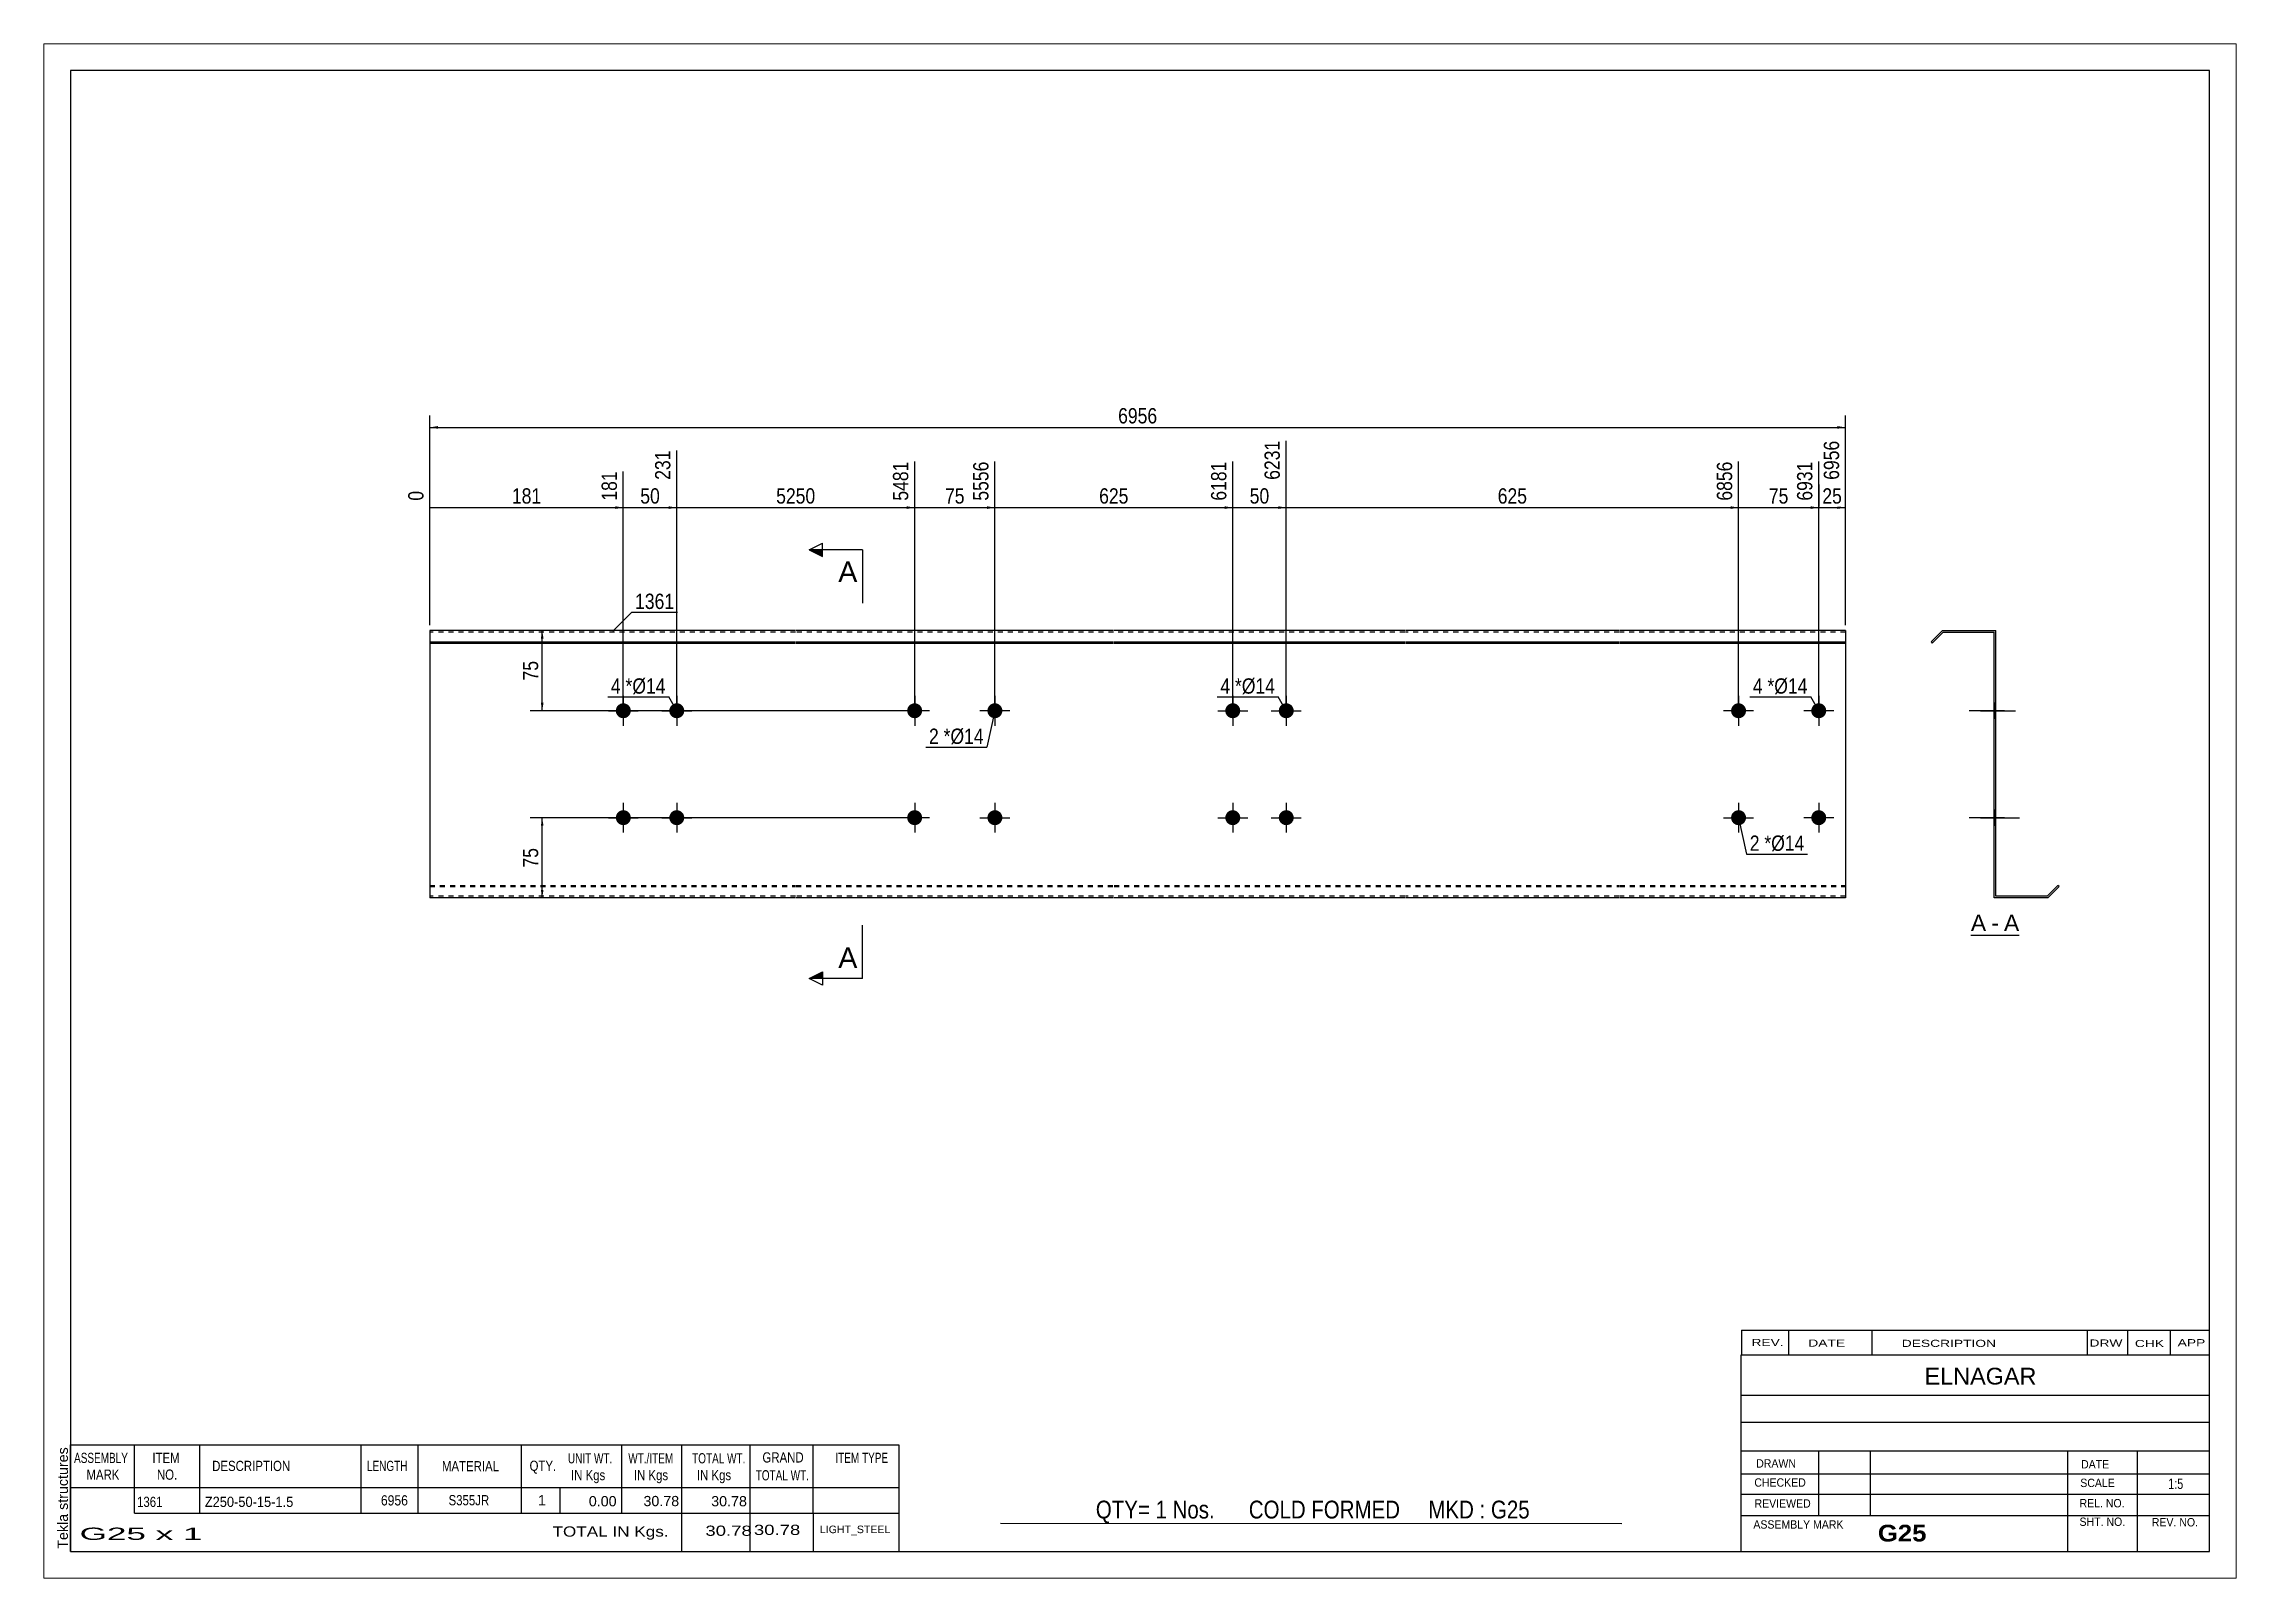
# Paper-space layout 'Layout1' of a CAD drawing. Header units: millimetres. Extents: x 0 to 410, y 0 to 287.
# The model-space entities are those that its viewports show. They can reach past a viewport. Long polylines and large blocks are cut down to what shows.
import ezdxf

# ---------------------------------------------------------------- set-up
doc = ezdxf.new("R2010")
doc.units = ezdxf.units.MM
doc.linetypes.add('DXK_LINE_DOT1', pattern=[1.8814, 0.9407, -0.9407])
doc.layers.add('Viewport layer', color=7, linetype='Continuous', plot=False)
doc.styles.add('Arial', font='ARIAL.TTF', dxfattribs={"height": 0.2})
doc.styles.add('Arial Bold', font='ARIALBD.TTF', dxfattribs={"height": 0.2})
doc.styles.add('Arial Narrow', font='ARIALN.TTF', dxfattribs={"height": 0.2})

# ---------------------------------------------------------------- blocks, each defined once
blk = doc.blocks.new('Unknown-629090390-1621')
at = {"color": 5, "linetype": 'Continuous'}
for p, q in [((332.8, 129.75), (-67.2, 129.75)), ((-67.2, 129.75), (-67.2, -147.25)), ((332.8, -147.25), (332.8, 129.75)), ((-67.2, -147.25), (332.8, -147.25))]:
    blk.add_line(p, q, dxfattribs=at)
at = {"color": 174, "linetype": 'Continuous', "style": 'Arial'}
blk.add_text('Tekla structures', height=1.9102, rotation=90, dxfattribs=at).set_placement((-67.7, -146.75))
blk = doc.blocks.new('Unknown-629090390-12 - 1231')
at = {"color": 7, "linetype": 'Continuous'}
blk.add_line((288.19, -31.95), (297.22, -31.95), dxfattribs=at)
at = {"color": 0, "linetype": 'Continuous'}
blk.add_wipeout([(291.04, -31.2), (291.04, -28), (288.19, -28), (288.19, -31.2)], dxfattribs=at)
blk.add_wipeout([(293.42, -31.2), (293.42, -28), (292, -28), (292, -31.2)], dxfattribs=at)
at = {"color": 96, "linetype": 'Continuous', "style": 'Arial'}
blk.add_text('A', height=3.06, dxfattribs=at).set_placement((288.19, -31.2))
at = {"color": 0, "linetype": 'Continuous'}
blk.add_wipeout([(297.22, -31.2), (297.22, -28), (294.38, -28), (294.38, -31.2)], dxfattribs=at)
at = {"color": 96, "linetype": 'Continuous', "style": 'Arial'}
for s, p in [('A', (294.38, -31.2)), ('-', (292, -31.2))]:
    blk.add_text(s, height=3.06, dxfattribs=at).set_placement(p)
blk = doc.blocks.new('Bolt-629090390-1223 - 1203')
at = {"linetype": 'Continuous'}
blk.add_hatch(color=3, dxfattribs=at).paths.add_polyline_path([(107.06, -10, -1), (104.26, -10, -1)])
at = {"color": 3, "linetype": 'Continuous'}
for p, q in [((105.66, -7.2), (105.66, -12.8)), ((102.86, -10), (108.46, -10))]:
    blk.add_line(p, q, dxfattribs=at)
blk = doc.blocks.new('Part-629090390-1218 - 1203')
at = {"color": 2, "linetype": 'Continuous'}
for p, q in [((0, 25), (0, -25)), ((68.37, 25), (0, 25)), ((127.86, 25), (68.47, 25)), ((182.34, 25), (127.96, 25)), ((222.44, 25), (182.44, 25)), ((264.74, 25), (222.54, 25)), ((264.74, 25), (264.74, -25)), ((0, 22.88), (68.37, 22.88)), ((0, 22.67), (68.37, 22.67)), ((68.47, 22.88), (127.86, 22.88)), ((68.47, 22.67), (127.86, 22.67)), ((127.96, 22.88), (182.34, 22.88)), ((127.96, 22.67), (182.34, 22.67)), ((182.44, 22.88), (222.44, 22.88)), ((182.44, 22.67), (222.44, 22.67)), ((222.54, 22.88), (264.74, 22.88)), ((222.54, 22.67), (264.74, 22.67)), ((68.37, -25), (0, -25)), ((127.86, -25), (68.47, -25)), ((182.34, -25), (127.96, -25)), ((222.44, -25), (182.44, -25)), ((264.74, -25), (222.54, -25))]:
    blk.add_line(p, q, dxfattribs=at)
at = {"color": 7, "linetype": 'DXK_LINE_DOT1'}
for p, q in [((68.37, 24.7), (0, 24.7)), ((127.86, 24.7), (68.47, 24.7)), ((182.34, 24.7), (127.96, 24.7)), ((222.44, 24.7), (182.44, 24.7)), ((264.74, 24.7), (222.54, 24.7)), ((0, -22.67), (68.37, -22.67)), ((0, -22.88), (68.37, -22.88)), ((68.47, -22.67), (127.86, -22.67)), ((68.47, -22.88), (127.86, -22.88)), ((127.96, -22.67), (182.34, -22.67)), ((127.96, -22.88), (182.34, -22.88)), ((182.44, -22.67), (222.44, -22.67)), ((182.44, -22.88), (222.44, -22.88)), ((222.54, -22.67), (264.74, -22.67)), ((222.54, -22.88), (264.74, -22.88)), ((68.37, -24.7), (0, -24.7)), ((127.86, -24.7), (68.47, -24.7)), ((182.34, -24.7), (127.96, -24.7)), ((222.44, -24.7), (182.44, -24.7)), ((264.74, -24.7), (222.54, -24.7))]:
    blk.add_line(p, q, dxfattribs=at)
blk = doc.blocks.new('Bolt-629090390-1219 - 1203')
at = {"linetype": 'Continuous'}
for points in [[(37.57, 10, -1), (34.77, 10, -1)], [(47.57, 10, -1), (44.77, 10, -1)], [(37.57, -10, -1), (34.77, -10, -1)], [(47.57, -10, -1), (44.77, -10, -1)]]:
    blk.add_hatch(color=3, dxfattribs=at).paths.add_polyline_path(points)
at = {"color": 3, "linetype": 'Continuous'}
for p, q in [((36.17, 12.8), (36.17, 7.2)), ((46.17, 12.8), (46.17, 7.2)), ((33.37, 10), (38.97, 10)), ((43.37, 10), (48.97, 10)), ((36.17, -7.2), (36.17, -12.8)), ((46.17, -7.2), (46.17, -12.8)), ((33.37, -10), (38.97, -10)), ((43.37, -10), (48.97, -10))]:
    blk.add_line(p, q, dxfattribs=at)
blk = doc.blocks.new('Bolt-629090390-1220 - 1203')
at = {"linetype": 'Continuous'}
for points in [[(151.55, 10, -1), (148.75, 10, -1)], [(161.55, 10, -1), (158.75, 10, -1)], [(151.55, -10, -1), (148.75, -10, -1)], [(161.55, -10, -1), (158.75, -10, -1)]]:
    blk.add_hatch(color=3, dxfattribs=at).paths.add_polyline_path(points)
at = {"color": 3, "linetype": 'Continuous'}
for p, q in [((150.15, 12.8), (150.15, 7.2)), ((160.15, 12.8), (160.15, 7.2)), ((147.35, 10), (152.95, 10)), ((157.35, 10), (162.95, 10)), ((150.15, -7.2), (150.15, -12.8)), ((160.15, -7.2), (160.15, -12.8)), ((147.35, -10), (152.95, -10)), ((157.35, -10), (162.95, -10))]:
    blk.add_line(p, q, dxfattribs=at)
blk = doc.blocks.new('Bolt-629090390-1221 - 1203')
at = {"linetype": 'Continuous'}
blk.add_hatch(color=3, dxfattribs=at).paths.add_polyline_path([(246.14, 10, -1), (243.34, 10, -1)])
at = {"color": 3, "linetype": 'Continuous'}
for p, q in [((244.74, 12.8), (244.74, 7.2)), ((247.54, 10), (241.94, 10))]:
    blk.add_line(p, q, dxfattribs=at)
blk = doc.blocks.new('Bolt-629090390-1222 - 1203')
at = {"linetype": 'Continuous'}
blk.add_hatch(color=3, dxfattribs=at).paths.add_polyline_path([(246.14, -10, -1), (243.34, -10, -1)])
at = {"color": 3, "linetype": 'Continuous'}
for p, q in [((244.74, -7.2), (244.74, -12.8)), ((241.94, -10), (247.54, -10))]:
    blk.add_line(p, q, dxfattribs=at)
blk = doc.blocks.new('Bolt-629090390-1224 - 1203')
at = {"linetype": 'Continuous'}
for points in [[(92.06, -10, -1), (89.26, -10, -1)], [(261.14, -10, -1), (258.34, -10, -1)]]:
    blk.add_hatch(color=3, dxfattribs=at).paths.add_polyline_path(points)
at = {"color": 3, "linetype": 'Continuous'}
for p, q in [((90.66, -7.2), (90.66, -12.8)), ((259.74, -7.2), (259.74, -12.8)), ((93.46, -10), (87.86, -10)), ((262.54, -10), (256.94, -10))]:
    blk.add_line(p, q, dxfattribs=at)
blk = doc.blocks.new('Bolt-629090390-1225 - 1203')
at = {"linetype": 'Continuous'}
for points in [[(92.06, 10, -1), (89.26, 10, -1)], [(261.14, 10, -1), (258.34, 10, -1)]]:
    blk.add_hatch(color=3, dxfattribs=at).paths.add_polyline_path(points)
at = {"color": 3, "linetype": 'Continuous'}
for p, q in [((90.66, 12.8), (90.66, 7.2)), ((259.74, 12.8), (259.74, 7.2)), ((93.46, 10), (87.86, 10)), ((262.54, 10), (256.94, 10))]:
    blk.add_line(p, q, dxfattribs=at)
blk = doc.blocks.new('Bolt-629090390-1226 - 1203')
at = {"linetype": 'Continuous'}
blk.add_hatch(color=3, dxfattribs=at).paths.add_polyline_path([(107.06, 10, -1), (104.26, 10, -1)])
at = {"color": 3, "linetype": 'Continuous'}
for p, q in [((105.66, 12.8), (105.66, 7.2)), ((108.46, 10), (102.86, 10))]:
    blk.add_line(p, q, dxfattribs=at)
blk = doc.blocks.new('Part-629090390-1233 - 1231')
at = {"color": 2, "linetype": 'Continuous'}
for p, q in [((282.86, 25), (280.74, 22.88)), ((280.95, 22.67), (282.98, 24.7)), ((282.86, 25), (292.86, 25)), ((282.98, 24.7), (292.56, 24.7)), ((292.56, -25), (292.56, 24.7)), ((292.86, -24.7), (292.86, 25)), ((280.74, 22.88), (280.95, 22.67)), ((302.43, -24.7), (304.47, -22.67)), ((302.56, -25), (304.68, -22.88)), ((304.68, -22.88), (304.47, -22.67)), ((302.56, -25), (292.56, -25)), ((302.43, -24.7), (292.86, -24.7))]:
    blk.add_line(p, q, dxfattribs=at)
blk = doc.blocks.new('Bolt-629090390-1234 - 1231')
at = {"linetype": 'Continuous'}
for points in [[(292.86, 8.6), (292.86, 11.4), (292.56, 11.4), (292.56, 8.6)], [(292.86, 8.6), (292.86, 11.4), (292.56, 11.4), (292.56, 8.6)], [(292.86, -11.4), (292.86, -8.6), (292.56, -8.6), (292.56, -11.4)], [(292.86, -11.4), (292.86, -8.6), (292.56, -8.6), (292.56, -11.4)]]:
    blk.add_hatch(color=3, dxfattribs=at).paths.add_polyline_path(points)
at = {"color": 3, "linetype": 'Continuous'}
for p, q in [((289.96, 10), (296.56, 10)), ((289.96, 10), (296.56, 10)), ((292.56, 11.4), (292.86, 11.4)), ((292.56, 11.4), (292.86, 11.4)), ((292.56, 8.6), (292.86, 8.6)), ((292.56, 8.6), (292.86, 8.6)), ((289.96, -10), (296.56, -10)), ((289.96, -10), (296.56, -10)), ((292.56, -8.6), (292.86, -8.6)), ((292.56, -8.6), (292.86, -8.6)), ((292.56, -11.4), (292.86, -11.4)), ((292.56, -11.4), (292.86, -11.4))]:
    blk.add_line(p, q, dxfattribs=at)
blk = doc.blocks.new('Bolt-629090390-1235 - 1231')
at = {"linetype": 'Continuous'}
for points in [[(292.86, 8.6), (292.86, 11.4), (292.56, 11.4), (292.56, 8.6)], [(292.86, 8.6), (292.86, 11.4), (292.56, 11.4), (292.56, 8.6)], [(292.86, -11.4), (292.86, -8.6), (292.56, -8.6), (292.56, -11.4)], [(292.86, -11.4), (292.86, -8.6), (292.56, -8.6), (292.56, -11.4)]]:
    blk.add_hatch(color=3, dxfattribs=at).paths.add_polyline_path(points)
at = {"color": 3, "linetype": 'Continuous'}
for p, q in [((289.96, 10), (296.56, 10)), ((289.96, 10), (296.56, 10)), ((292.56, 11.4), (292.86, 11.4)), ((292.56, 11.4), (292.86, 11.4)), ((292.56, 8.6), (292.86, 8.6)), ((292.56, 8.6), (292.86, 8.6)), ((289.96, -10), (296.56, -10)), ((289.96, -10), (296.56, -10)), ((292.56, -8.6), (292.86, -8.6)), ((292.56, -8.6), (292.86, -8.6)), ((292.56, -11.4), (292.86, -11.4)), ((292.56, -11.4), (292.86, -11.4))]:
    blk.add_line(p, q, dxfattribs=at)
blk = doc.blocks.new('Bolt-629090390-1236 - 1231')
at = {"linetype": 'Continuous'}
blk.add_hatch(color=3, dxfattribs=at).paths.add_polyline_path([(292.86, 8.6), (292.86, 11.4), (292.56, 11.4), (292.56, 8.6)])
at = {"color": 3, "linetype": 'Continuous'}
for p, q in [((294.46, 10), (287.86, 10)), ((292.86, 11.4), (292.56, 11.4)), ((292.86, 8.6), (292.56, 8.6))]:
    blk.add_line(p, q, dxfattribs=at)
blk = doc.blocks.new('Bolt-629090390-1237 - 1231')
at = {"linetype": 'Continuous'}
blk.add_hatch(color=3, dxfattribs=at).paths.add_polyline_path([(292.86, -11.4), (292.86, -8.6), (292.56, -8.6), (292.56, -11.4)])
at = {"color": 3, "linetype": 'Continuous'}
for p, q in [((290.66, -10), (297.26, -10)), ((292.56, -8.6), (292.86, -8.6)), ((292.56, -11.4), (292.86, -11.4))]:
    blk.add_line(p, q, dxfattribs=at)
blk = doc.blocks.new('Bolt-629090390-1238 - 1231')
at = {"linetype": 'Continuous'}
blk.add_hatch(color=3, dxfattribs=at).paths.add_polyline_path([(292.86, -11.4), (292.86, -8.6), (292.56, -8.6), (292.56, -11.4)])
at = {"color": 3, "linetype": 'Continuous'}
for p, q in [((290.66, -10), (297.26, -10)), ((292.56, -8.6), (292.86, -8.6)), ((292.56, -11.4), (292.86, -11.4))]:
    blk.add_line(p, q, dxfattribs=at)
blk = doc.blocks.new('Bolt-629090390-1239 - 1231')
at = {"linetype": 'Continuous'}
blk.add_hatch(color=3, dxfattribs=at).paths.add_polyline_path([(292.86, -11.4), (292.86, -8.6), (292.56, -8.6), (292.56, -11.4)])
blk.add_hatch(color=3, dxfattribs=at).paths.add_polyline_path([(292.86, -11.4), (292.86, -8.6), (292.56, -8.6), (292.56, -11.4)])
at = {"color": 3, "linetype": 'Continuous'}
for p, q in [((294.46, -10), (287.86, -10)), ((294.46, -10), (287.86, -10)), ((292.86, -8.6), (292.56, -8.6)), ((292.86, -8.6), (292.56, -8.6)), ((292.86, -11.4), (292.56, -11.4)), ((292.86, -11.4), (292.56, -11.4))]:
    blk.add_line(p, q, dxfattribs=at)
blk = doc.blocks.new('Bolt-629090390-1240 - 1231')
at = {"linetype": 'Continuous'}
blk.add_hatch(color=3, dxfattribs=at).paths.add_polyline_path([(292.86, 8.6), (292.86, 11.4), (292.56, 11.4), (292.56, 8.6)])
blk.add_hatch(color=3, dxfattribs=at).paths.add_polyline_path([(292.86, 8.6), (292.86, 11.4), (292.56, 11.4), (292.56, 8.6)])
at = {"color": 3, "linetype": 'Continuous'}
for p, q in [((294.46, 10), (287.86, 10)), ((294.46, 10), (287.86, 10)), ((292.86, 11.4), (292.56, 11.4)), ((292.86, 11.4), (292.56, 11.4)), ((292.86, 8.6), (292.56, 8.6)), ((292.86, 8.6), (292.56, 8.6))]:
    blk.add_line(p, q, dxfattribs=at)
blk = doc.blocks.new('Bolt-629090390-1241 - 1231')
at = {"linetype": 'Continuous'}
blk.add_hatch(color=3, dxfattribs=at).paths.add_polyline_path([(292.86, 8.6), (292.86, 11.4), (292.56, 11.4), (292.56, 8.6)])
at = {"color": 3, "linetype": 'Continuous'}
for p, q in [((294.46, 10), (287.86, 10)), ((292.86, 11.4), (292.56, 11.4)), ((292.86, 8.6), (292.56, 8.6))]:
    blk.add_line(p, q, dxfattribs=at)
blk = doc.blocks.new('StraightDimension-629090390-1256 - 1203')
at = {"linetype": 'Continuous'}
blk.add_hatch(color=7, dxfattribs=at).paths.add_polyline_path([(104.16, 48.25), (105.66, 48), (104.16, 47.75)])
at = {"color": 7, "linetype": 'Continuous'}
for p, q in [((90.66, 11), (90.66, 56.61)), ((105.66, 11), (105.66, 56.61)), ((90.66, 48), (105.66, 48))]:
    blk.add_line(p, q, dxfattribs=at)
at = {"color": 0}
blk.add_wipeout([(100.59, 48.15), (100.59, 52.35), (95.73, 52.35), (95.73, 48.15)], dxfattribs=at)
at = {"color": 0, "linetype": 'Continuous'}
blk.add_wipeout([(105.06, 57.21), (100.86, 57.21), (100.86, 48.7), (105.06, 48.7)], dxfattribs=at)
at = {"color": 3, "linetype": 'Continuous', "style": 'Arial Narrow'}
blk.add_text('5556', height=2.863, rotation=90.0002, dxfattribs=at).set_placement((104.46, 49.3))
at = {"color": 3, "style": 'Arial Narrow'}
blk.add_text('75', height=2.863, dxfattribs=at).set_placement((96.33, 48.75))
blk = doc.blocks.new('StraightDimension-629090390-1251 - 1203')
at = {"linetype": 'Continuous'}
blk.add_hatch(color=7, dxfattribs=at).paths.add_polyline_path([(263.24, 48.25), (264.74, 48), (263.24, 47.75)])
at = {"color": 7, "linetype": 'Continuous'}
for p, q in [((264.74, 26), (264.74, 60.51)), ((259.74, 11), (259.74, 56.61)), ((259.74, 48), (264.74, 48))]:
    blk.add_line(p, q, dxfattribs=at)
at = {"color": 0}
blk.add_wipeout([(264.67, 48.15), (264.67, 52.35), (259.81, 52.35), (259.81, 48.15)], dxfattribs=at)
at = {"color": 0, "linetype": 'Continuous'}
blk.add_wipeout([(264.14, 61.11), (259.94, 61.11), (259.94, 52.6), (264.14, 52.6)], dxfattribs=at)
at = {"color": 3, "linetype": 'Continuous', "style": 'Arial Narrow'}
blk.add_text('6956', height=2.863, rotation=90.0002, dxfattribs=at).set_placement((263.54, 53.2))
at = {"color": 3, "style": 'Arial Narrow'}
blk.add_text('25', height=2.863, dxfattribs=at).set_placement((260.41, 48.75))
blk = doc.blocks.new('StraightDimension-629090390-1252 - 1203')
at = {"linetype": 'Continuous'}
blk.add_hatch(color=7, dxfattribs=at).paths.add_polyline_path([(258.24, 48.25), (259.74, 48), (258.24, 47.75)])
at = {"color": 7, "linetype": 'Continuous'}
for p, q in [((244.74, 11), (244.74, 56.61)), ((259.74, 11), (259.74, 56.61)), ((244.74, 48), (259.74, 48))]:
    blk.add_line(p, q, dxfattribs=at)
at = {"color": 0}
blk.add_wipeout([(254.67, 48.15), (254.67, 52.35), (249.81, 52.35), (249.81, 48.15)], dxfattribs=at)
at = {"color": 0, "linetype": 'Continuous'}
blk.add_wipeout([(259.14, 57.21), (254.94, 57.21), (254.94, 48.7), (259.14, 48.7)], dxfattribs=at)
at = {"color": 3, "linetype": 'Continuous', "style": 'Arial Narrow'}
blk.add_text('6931', height=2.863, rotation=90.0002, dxfattribs=at).set_placement((258.54, 49.3))
at = {"color": 3, "style": 'Arial Narrow'}
blk.add_text('75', height=2.863, dxfattribs=at).set_placement((250.41, 48.75))
blk = doc.blocks.new('StraightDimension-629090390-1253 - 1203')
at = {"linetype": 'Continuous'}
blk.add_hatch(color=7, dxfattribs=at).paths.add_polyline_path([(243.24, 48.25), (244.74, 48), (243.24, 47.75)])
at = {"color": 7, "linetype": 'Continuous'}
for p, q in [((160.15, 11), (160.15, 60.51)), ((244.74, 11), (244.74, 56.61)), ((160.15, 48), (244.74, 48))]:
    blk.add_line(p, q, dxfattribs=at)
at = {"color": 0, "linetype": 'Continuous'}
blk.add_wipeout([(244.14, 57.21), (239.94, 57.21), (239.94, 48.7), (244.14, 48.7)], dxfattribs=at)
at = {"color": 0}
blk.add_wipeout([(205.79, 48.15), (205.79, 52.35), (199.1, 52.35), (199.1, 48.15)], dxfattribs=at)
at = {"color": 3, "linetype": 'Continuous', "style": 'Arial Narrow'}
blk.add_text('6856', height=2.863, rotation=90.0002, dxfattribs=at).set_placement((243.54, 49.3))
at = {"color": 3, "style": 'Arial Narrow'}
blk.add_text('625', height=2.863, dxfattribs=at).set_placement((199.7, 48.75))
blk = doc.blocks.new('StraightDimension-629090390-1254 - 1203')
at = {"linetype": 'Continuous'}
blk.add_hatch(color=7, dxfattribs=at).paths.add_polyline_path([(158.65, 48.25), (160.15, 48), (158.65, 47.75)])
at = {"color": 7, "linetype": 'Continuous'}
for p, q in [((160.15, 11), (160.15, 60.51)), ((150.15, 11), (150.15, 56.61)), ((150.15, 48), (160.15, 48))]:
    blk.add_line(p, q, dxfattribs=at)
at = {"color": 0}
blk.add_wipeout([(157.58, 48.15), (157.58, 52.35), (152.72, 52.35), (152.72, 48.15)], dxfattribs=at)
at = {"color": 0, "linetype": 'Continuous'}
blk.add_wipeout([(159.55, 61.11), (155.35, 61.11), (155.35, 52.6), (159.55, 52.6)], dxfattribs=at)
at = {"color": 3, "linetype": 'Continuous', "style": 'Arial Narrow'}
blk.add_text('6231', height=2.863, rotation=90.0002, dxfattribs=at).set_placement((158.95, 53.2))
at = {"color": 3, "style": 'Arial Narrow'}
blk.add_text('50', height=2.863, dxfattribs=at).set_placement((153.32, 48.75))
blk = doc.blocks.new('StraightDimension-629090390-1255 - 1203')
at = {"linetype": 'Continuous'}
blk.add_hatch(color=7, dxfattribs=at).paths.add_polyline_path([(148.65, 48.25), (150.15, 48), (148.65, 47.75)])
at = {"color": 7, "linetype": 'Continuous'}
for p, q in [((105.66, 11), (105.66, 56.61)), ((150.15, 11), (150.15, 56.61)), ((105.66, 48), (150.15, 48))]:
    blk.add_line(p, q, dxfattribs=at)
at = {"color": 0, "linetype": 'Continuous'}
blk.add_wipeout([(149.55, 57.21), (145.35, 57.21), (145.35, 48.7), (149.55, 48.7)], dxfattribs=at)
at = {"color": 0}
blk.add_wipeout([(131.25, 48.15), (131.25, 52.35), (124.56, 52.35), (124.56, 48.15)], dxfattribs=at)
at = {"color": 3, "linetype": 'Continuous', "style": 'Arial Narrow'}
blk.add_text('6181', height=2.863, rotation=90.0002, dxfattribs=at).set_placement((148.95, 49.3))
at = {"color": 3, "style": 'Arial Narrow'}
blk.add_text('625', height=2.863, dxfattribs=at).set_placement((125.16, 48.75))
blk = doc.blocks.new('StraightDimension-629090390-1257 - 1203')
at = {"linetype": 'Continuous'}
blk.add_hatch(color=7, dxfattribs=at).paths.add_polyline_path([(89.16, 48.25), (90.66, 48), (89.16, 47.75)])
at = {"color": 7, "linetype": 'Continuous'}
for p, q in [((46.17, 11), (46.17, 58.68)), ((90.66, 11), (90.66, 56.61)), ((46.17, 48), (90.66, 48))]:
    blk.add_line(p, q, dxfattribs=at)
at = {"color": 0, "linetype": 'Continuous'}
blk.add_wipeout([(90.06, 57.21), (85.86, 57.21), (85.86, 48.7), (90.06, 48.7)], dxfattribs=at)
at = {"color": 0}
blk.add_wipeout([(72.67, 48.15), (72.67, 52.35), (64.16, 52.35), (64.16, 48.15)], dxfattribs=at)
at = {"color": 3, "linetype": 'Continuous', "style": 'Arial Narrow'}
blk.add_text('5481', height=2.863, rotation=90.0002, dxfattribs=at).set_placement((89.46, 49.3))
at = {"color": 3, "style": 'Arial Narrow'}
blk.add_text('5250', height=2.863, dxfattribs=at).set_placement((64.76, 48.75))
blk = doc.blocks.new('StraightDimension-629090390-1258 - 1203')
at = {"linetype": 'Continuous'}
blk.add_hatch(color=7, dxfattribs=at).paths.add_polyline_path([(44.67, 48.25), (46.17, 48), (44.67, 47.75)])
at = {"color": 7, "linetype": 'Continuous'}
for p, q in [((46.17, 11), (46.17, 58.68)), ((36.17, 11), (36.17, 54.78)), ((36.17, 48), (46.17, 48))]:
    blk.add_line(p, q, dxfattribs=at)
at = {"color": 0}
blk.add_wipeout([(43.6, 48.15), (43.6, 52.35), (38.75, 52.35), (38.75, 48.15)], dxfattribs=at)
at = {"color": 0, "linetype": 'Continuous'}
blk.add_wipeout([(45.57, 59.28), (41.37, 59.28), (41.37, 52.6), (45.57, 52.6)], dxfattribs=at)
at = {"color": 3, "linetype": 'Continuous', "style": 'Arial Narrow'}
blk.add_text('231', height=2.863, rotation=90.0002, dxfattribs=at).set_placement((44.97, 53.2))
at = {"color": 3, "style": 'Arial Narrow'}
blk.add_text('50', height=2.863, dxfattribs=at).set_placement((39.35, 48.75))
blk = doc.blocks.new('StraightDimension-629090390-1259 - 1203')
at = {"linetype": 'Continuous'}
blk.add_hatch(color=7, dxfattribs=at).paths.add_polyline_path([(34.67, 48.25), (36.17, 48), (34.67, 47.75)])
at = {"color": 7, "linetype": 'Continuous'}
for p, q in [((36.17, 11), (36.17, 54.78)), ((0, 26), (0, 51.13)), ((0, 48), (36.17, 48))]:
    blk.add_line(p, q, dxfattribs=at)
at = {"color": 0, "linetype": 'Continuous'}
for points in [[(35.57, 55.38), (31.37, 55.38), (31.37, 48.7), (35.57, 48.7)], [(-0.6, 51.73), (-4.8, 51.73), (-4.8, 48.7), (-0.6, 48.7)]]:
    blk.add_wipeout(points, dxfattribs=at)
at = {"color": 0}
blk.add_wipeout([(21.43, 48.15), (21.43, 52.35), (14.74, 52.35), (14.74, 48.15)], dxfattribs=at)
at = {"color": 3, "linetype": 'Continuous', "style": 'Arial Narrow'}
for s, height, p in [('181', 2.863, (34.97, 49.3)), ('0', 2.86, (-1.2, 49.3))]:
    blk.add_text(s, height=height, rotation=90.0002, dxfattribs=at).set_placement(p)
at = {"color": 3, "style": 'Arial Narrow'}
blk.add_text('181', height=2.863, dxfattribs=at).set_placement((15.34, 48.75))
blk = doc.blocks.new('StraightDimension-629090390-1296 - 1203')
at = {"linetype": 'Continuous'}
for points in [[(20.75, 23.5), (21, 25), (21.25, 23.5)], [(21.25, 11.5), (21, 10), (20.75, 11.5)]]:
    blk.add_hatch(color=7, dxfattribs=at).paths.add_polyline_path(points)
at = {"color": 7, "linetype": 'Continuous'}
for p, q in [((35.17, 25), (18.75, 25)), ((21, 10), (21, 25)), ((89.66, 10), (18.75, 10))]:
    blk.add_line(p, q, dxfattribs=at)
at = {"color": 0}
blk.add_wipeout([(20.85, 19.93), (16.65, 19.93), (16.65, 15.07), (20.85, 15.07)], dxfattribs=at)
at = {"color": 3, "style": 'Arial Narrow'}
blk.add_text('75', height=2.863, rotation=90.0002, dxfattribs=at).set_placement((20.25, 15.67))
blk = doc.blocks.new('StraightDimension-629090390-1302 - 1203')
at = {"linetype": 'Continuous'}
for points in [[(20.75, -11.5), (21, -10), (21.25, -11.5)], [(21.25, -23.5), (21, -25), (20.75, -23.5)]]:
    blk.add_hatch(color=7, dxfattribs=at).paths.add_polyline_path(points)
at = {"color": 7, "linetype": 'Continuous'}
for p, q in [((89.66, -10), (18.75, -10)), ((21, -25), (21, -10)), ((35.17, -25), (18.75, -25))]:
    blk.add_line(p, q, dxfattribs=at)
at = {"color": 0}
blk.add_wipeout([(20.85, -15.07), (16.65, -15.07), (16.65, -19.93), (20.85, -19.93)], dxfattribs=at)
at = {"color": 3, "style": 'Arial Narrow'}
blk.add_text('75', height=2.863, rotation=90.0002, dxfattribs=at).set_placement((20.25, -19.33))
blk = doc.blocks.new('StraightDimension-629090390-1308 - 1203')
at = {"linetype": 'Continuous'}
for points in [[(1.5, 62.75), (0, 63), (1.5, 63.25)], [(263.24, 63.25), (264.74, 63), (263.24, 62.75)]]:
    blk.add_hatch(color=7, dxfattribs=at).paths.add_polyline_path(points)
at = {"color": 7, "linetype": 'Continuous'}
for p, q in [((0, 26), (0, 65.25)), ((0, 63), (264.74, 63)), ((264.74, 26), (264.74, 65.25))]:
    blk.add_line(p, q, dxfattribs=at)
at = {"color": 0}
blk.add_wipeout([(136.63, 63.15), (136.63, 67.35), (128.11, 67.35), (128.11, 63.15)], dxfattribs=at)
at = {"color": 3, "style": 'Arial Narrow'}
blk.add_text('6956', height=2.863, dxfattribs=at).set_placement((128.71, 63.75))
blk = doc.blocks.new('CBS_CALLOFF-629090390-1645')
at = {"color": 7, "linetype": 'Continuous'}
blk.add_line((106.68, -141.98), (222.91, -142), dxfattribs=at)
at = {"color": 3, "linetype": 'Continuous', "style": 'Arial Narrow'}
blk.add_text('QTY= 1 Nos.      COLD FORMED     MKD : G25', height=3.3405, dxfattribs=at).set_placement((124.54, -141.09))
blk = doc.blocks.new('CBS_BOM-629090390-1644')
at = {"color": 7, "linetype": 'Continuous'}
for p, q in [((-67.23, -135.28), (-67.23, -127.28)), ((-67.23, -127.28), (87.69, -127.28)), ((-55.23, -135.28), (-55.23, -127.28)), ((-43.04, -135.28), (-43.04, -127.28)), ((-12.88, -135.28), (-12.88, -127.28)), ((-2.2, -135.28), (-2.2, -127.28)), ((17.12, -135.28), (17.12, -127.28)), ((35.92, -135.28), (35.92, -127.28)), ((47.13, -135.28), (47.13, -127.28)), ((59.92, -135.28), (59.92, -127.28)), ((71.67, -135.28), (71.67, -127.28)), ((87.69, -127.29), (87.69, -135.27)), ((-67.23, -135.28), (87.69, -135.28)), ((-67.23, -140.08), (-67.23, -135.28)), ((-55.23, -140.08), (-55.23, -135.28)), ((-43.04, -140.08), (-43.04, -135.28)), ((-12.88, -140.08), (-12.88, -135.28)), ((-2.2, -140.08), (-2.2, -135.28)), ((17.12, -140.08), (17.12, -135.28)), ((24.38, -140.08), (24.38, -135.28)), ((35.92, -140.08), (35.92, -135.28)), ((47.13, -140.08), (47.13, -135.28)), ((59.92, -140.08), (59.92, -135.28)), ((71.69, -140.08), (71.69, -135.28)), ((87.69, -135.28), (87.69, -140.08)), ((-67.23, -147.28), (-67.23, -140.1)), ((-55.23, -140.08), (87.69, -140.08)), ((47.13, -147.28), (47.13, -140.1)), ((59.92, -147.28), (59.92, -140.1)), ((71.73, -147.28), (71.73, -140.1)), ((87.69, -140.08), (87.69, -147.28)), ((-67.23, -147.28), (87.69, -147.28))]:
    blk.add_line(p, q, dxfattribs=at)
at = {"color": 3, "linetype": 'Continuous', "style": 'Arial'}
for s, height, width, p in [('ASSEMBLY', 1.91, 0.7, (-66.55, -130.71)), ('ITEM', 1.91, 0.8, (-51.9, -130.71)), ('DESCRIPTION', 1.9102, 0.8, (-40.72, -132.21)), ('LENGTH', 1.91, 0.7, (-11.77, -132.21)), ('MATERIAL', 1.91, 0.8, (2.25, -132.26)), ('QTY.', 1.91, 0.8, (18.64, -132.18)), ('UNIT WT.', 1.91, 0.7, (25.81, -130.78)), ('WT./ITEM', 1.91, 0.7, (37.1, -130.78)), ('TOTAL WT.', 1.91, 0.7, (49.04, -130.78)), ('GRAND', 1.91, 0.8, (62.19, -130.62)), ('ITEM TYPE', 1.91, 0.7, (75.83, -130.7)), ('MARK', 1.91, 0.8, (-64.23, -133.84)), ('NO.', 1.91, 0.8, (-51.05, -133.84)), ('IN Kgs', 1.91, 0.8, (26.39, -133.92)), ('IN Kgs', 1.91, 0.8, (38.14, -133.92)), ('IN Kgs', 1.91, 0.8, (49.93, -133.92)), ('TOTAL WT.', 1.91, 0.7, (60.93, -133.96))]:
    blk.add_text(s, height=height, dxfattribs=dict(at, width=width)).set_placement(p)
at = {"color": 7, "linetype": 'Continuous', "style": 'Arial'}
for s, height, width, p in [('1361', 1.91, 0.8, (-54.77, -138.93)), ('Z250-50-15-1.5', 1.9102, 0.9, (-42.1, -138.93)), ('6956', 1.91, 0.85, (-9.16, -138.65)), ('S355JR', 1.91, 0.8, (3.49, -138.62))]:
    blk.add_text(s, height=height, dxfattribs=dict(at, width=width)).set_placement(p)
for s, p in [('1', (20.21, -138.62)), ('0.00', (29.72, -138.81)), ('30.78', (39.94, -138.78)), ('30.78', (52.61, -138.81))]:
    blk.add_text(s, height=1.91, dxfattribs=at).set_placement(p)
at = {"color": 6, "linetype": 'Continuous', "style": 'Arial'}
for s, height, width, p in [('G25 x 1', 2.292, 2.05, (-65.51, -145.09)), ('TOTAL IN Kgs.', 1.9102, 1.2, (22.93, -144.48)), ('30.78', 1.91, 1.3, (51.52, -144.33)), ('30.78', 1.91, 1.3, (60.59, -144.17))]:
    blk.add_text(s, height=height, dxfattribs=dict(at, width=width)).set_placement(p)
blk.add_text('LIGHT_STEEL', height=1.4135, dxfattribs=at).set_placement((72.94, -143.83))
blk = doc.blocks.new('CBS_NAME_BLOG-629090390-1646')
at = {"color": 7, "linetype": 'Continuous'}
for p, q in [((245.21, -110.5), (332.73, -110.5)), ((245.21, -147.21), (245.21, -110.5)), ((245.21, -118.04), (332.73, -118.04)), ((245.28, -123.09), (332.8, -123.09)), ((245.21, -128.46), (332.73, -128.46)), ((259.73, -140.57), (259.73, -128.47)), ((269.42, -140.54), (269.42, -128.47)), ((306.33, -147.21), (306.33, -128.48)), ((319.38, -147.21), (319.38, -128.47)), ((245.22, -132.76), (332.8, -132.74)), ((245.21, -136.51), (332.73, -136.51)), ((245.21, -140.55), (332.73, -140.55)), ((245.21, -147.25), (332.8, -147.25))]:
    blk.add_line(p, q, dxfattribs=at)
at = {"color": 3, "linetype": 'Continuous', "style": 'Arial'}
blk.add_text('ELNAGAR', height=3.133, dxfattribs=at).set_placement((279.53, -116.03))
at = {"color": 3, "linetype": 'Continuous'}
for s, height, style, width, p in [('DRAWN', 1.566, 'Arial', 0.9, (248.04, -131.57)), ('DATE', 1.566, 'Arial', 0.9, (308.8, -131.73)), ('CHECKED', 1.566, 'Arial', 0.9, (247.69, -135.14)), ('SCALE', 1.566, 'Arial', 0.9, (308.65, -135.21)), ('1:5', 1.957, 'Arial Narrow', 0.9, (325.1, -135.57)), ('REVIEWED', 1.566, 'Arial', 0.9, (247.73, -139.06)), ('REL. NO.', 1.566, 'Arial', 0.9, (308.51, -139.01)), ('ASSEMBLY MARK', 1.5663, 'Arial', 0.9, (247.51, -142.99)), ('G25', 3.131, 'Arial Bold', 1.1, (270.79, -145.39)), ('SHT. NO.', 1.566, 'Arial', 0.9, (308.51, -142.48)), ('REV. NO.', 1.566, 'Arial', 0.9, (322.03, -142.57))]:
    blk.add_text(s, height=height, dxfattribs=dict(at, style=style, width=width)).set_placement(p)
blk = doc.blocks.new('CBS_REVISION-629090390-1647')
at = {"color": 7, "linetype": 'Continuous'}
for p, q in [((245.29, -105.87), (332.79, -105.87)), ((245.29, -105.87), (245.29, -110.5)), ((254.09, -105.87), (254.09, -110.5)), ((269.68, -105.87), (269.68, -110.44)), ((309.94, -105.87), (309.94, -110.5)), ((317.48, -105.87), (317.48, -110.5)), ((325.43, -105.87), (325.43, -110.5)), ((245.29, -110.5), (332.79, -110.5))]:
    blk.add_line(p, q, dxfattribs=at)
at = {"color": 7, "style": 'Arial Narrow', "width": 1.7}
for s, height, p in [('REV.', 1.326, (247.15, -108.82)), ('DATE', 1.326, (257.78, -108.94)), ('DESCRIPTION', 1.3257, (275.26, -108.99)), ('DRW', 1.326, (310.37, -108.93)), ('CHK', 1.326, (318.86, -109.02)), ('APP', 1.326, (326.86, -108.87))]:
    blk.add_text(s, height=height, dxfattribs=at).set_placement(p)
blk = doc.blocks.new('Mark-629090390-1336 - 1203')
at = {"color": 0}
blk.add_wipeout([(149.66, 13.2), (149.66, 16.2), (147.83, 16.2), (147.83, 13.2)], dxfattribs=at)
blk.add_wipeout([(149.66, 13.2), (149.66, 16.2), (147.83, 16.2), (147.83, 13.2)], dxfattribs=at)
blk.add_wipeout([(151.84, 13.2), (151.84, 16.2), (150.56, 16.2), (150.56, 13.2)], dxfattribs=at)
blk.add_wipeout([(151.84, 13.2), (151.84, 16.2), (150.56, 16.2), (150.56, 13.2)], dxfattribs=at)
at = {"color": 3, "style": 'Arial Narrow'}
blk.add_text('4', height=2.86, dxfattribs=at).set_placement((147.83, 13.2))
at = {"color": 0}
blk.add_wipeout([(158.05, 13.2), (158.05, 16.2), (151.84, 16.2), (151.84, 13.2)], dxfattribs=at)
blk.add_wipeout([(158.05, 13.2), (158.05, 16.2), (151.84, 16.2), (151.84, 13.2)], dxfattribs=at)
at = {"color": 7, "linetype": 'Continuous'}
for p in [(147.23, 12.6), (160.15, 10)]:
    blk.add_line(p, (158.65, 12.6), dxfattribs=at)
at = {"color": 3, "style": 'Arial Narrow'}
for s, height, p in [('*', 2.86, (150.56, 13.2)), ('Ø14', 2.863, (151.84, 13.2))]:
    blk.add_text(s, height=height, dxfattribs=at).set_placement(p)
blk = doc.blocks.new('SectionMark-629090390-1249 - 1203')
at = {"linetype": 'Continuous'}
for points in [[(73.43, 40.1), (73.43, 38.85), (70.93, 40.1)], [(73.43, -38.85), (73.43, -40.1), (70.93, -40.1)]]:
    blk.add_hatch(color=30, dxfattribs=at).paths.add_polyline_path(points)
at = {"color": 30, "linetype": 'Continuous'}
for p, q in [((70.93, 40.1), (73.43, 41.35)), ((73.43, 38.85), (73.43, 41.35)), ((70.93, 40.1), (73.43, 38.85)), ((70.93, -40.1), (73.43, -38.85)), ((73.43, -41.35), (70.93, -40.1)), ((73.43, -38.85), (73.43, -41.35))]:
    blk.add_line(p, q, dxfattribs=at)
at = {"color": 0, "linetype": 'Continuous'}
for points in [[(79.93, 34.1), (79.93, 38.1), (76.38, 38.1), (76.38, 34.1)], [(79.93, -38.1), (79.93, -34.1), (76.38, -34.1), (76.38, -38.1)]]:
    blk.add_wipeout(points, dxfattribs=at)
at = {"color": 30, "linetype": 'Continuous'}
for p, q in [((80.93, 40.1), (70.93, 40.1)), ((80.93, 40.1), (80.93, 30.1)), ((80.93, -40.1), (80.93, -30.1)), ((80.93, -40.1), (70.93, -40.1))]:
    blk.add_line(p, q, dxfattribs=at)
at = {"color": 96, "linetype": 'Continuous', "style": 'Arial'}
for p in [(76.38, 34.1), (76.38, -38.1)]:
    blk.add_text('A', height=3.82, dxfattribs=at).set_placement(p)
blk = doc.blocks.new('Mark-629090390-1311 - 1203')
at = {"color": 0}
blk.add_wipeout([(45.68, 29.04), (45.68, 32.04), (38.37, 32.04), (38.37, 29.04)], dxfattribs=at)
blk.add_wipeout([(45.68, 29.04), (45.68, 32.04), (38.37, 32.04), (38.37, 29.04)], dxfattribs=at)
at = {"color": 7, "linetype": 'Continuous'}
for p, q in [((34.23, 24.9), (37.77, 28.44)), ((37.77, 28.44), (46.28, 28.44))]:
    blk.add_line(p, q, dxfattribs=at)
at = {"color": 3, "style": 'Arial Narrow'}
blk.add_text('1361', height=2.863, dxfattribs=at).set_placement((38.37, 29.04))
blk = doc.blocks.new('MarkSet-629090390-1322 - 1203')
at = {"color": 0}
blk.add_wipeout([(248.67, -16.2), (248.67, -13.2), (246.84, -13.2), (246.84, -16.2)], dxfattribs=at)
blk.add_wipeout([(248.67, -16.2), (248.67, -13.2), (246.84, -13.2), (246.84, -16.2)], dxfattribs=at)
at = {"color": 7, "linetype": 'Continuous'}
blk.add_line((244.74, -10), (246.24, -16.8), dxfattribs=at)
at = {"color": 0}
blk.add_wipeout([(250.84, -16.2), (250.84, -13.2), (249.57, -13.2), (249.57, -16.2)], dxfattribs=at)
blk.add_wipeout([(250.84, -16.2), (250.84, -13.2), (249.57, -13.2), (249.57, -16.2)], dxfattribs=at)
at = {"color": 3, "style": 'Arial Narrow'}
blk.add_text('2', height=2.86, dxfattribs=at).set_placement((246.84, -16.2))
at = {"color": 0}
blk.add_wipeout([(257.06, -16.2), (257.06, -13.2), (250.84, -13.2), (250.84, -16.2)], dxfattribs=at)
blk.add_wipeout([(257.06, -16.2), (257.06, -13.2), (250.84, -13.2), (250.84, -16.2)], dxfattribs=at)
at = {"color": 7, "linetype": 'Continuous'}
blk.add_line((246.24, -16.8), (257.66, -16.8), dxfattribs=at)
at = {"color": 3, "style": 'Arial Narrow'}
for s, height, p in [('*', 2.86, (249.57, -16.2)), ('Ø14', 2.863, (250.84, -16.2))]:
    blk.add_text(s, height=height, dxfattribs=at).set_placement(p)
blk = doc.blocks.new('MarkSet-629090390-1327 - 1203')
at = {"color": 0}
blk.add_wipeout([(95.17, 3.8), (95.17, 6.8), (93.34, 6.8), (93.34, 3.8)], dxfattribs=at)
blk.add_wipeout([(95.17, 3.8), (95.17, 6.8), (93.34, 6.8), (93.34, 3.8)], dxfattribs=at)
blk.add_wipeout([(97.35, 3.8), (97.35, 6.8), (96.07, 6.8), (96.07, 3.8)], dxfattribs=at)
blk.add_wipeout([(97.35, 3.8), (97.35, 6.8), (96.07, 6.8), (96.07, 3.8)], dxfattribs=at)
at = {"color": 3, "style": 'Arial Narrow'}
blk.add_text('2', height=2.86, dxfattribs=at).set_placement((93.34, 3.8))
at = {"color": 0}
blk.add_wipeout([(103.56, 3.8), (103.56, 6.8), (97.35, 6.8), (97.35, 3.8)], dxfattribs=at)
blk.add_wipeout([(103.56, 3.8), (103.56, 6.8), (97.35, 6.8), (97.35, 3.8)], dxfattribs=at)
at = {"color": 7, "linetype": 'Continuous'}
for p in [(105.66, 10), (92.74, 3.2)]:
    blk.add_line(p, (104.16, 3.2), dxfattribs=at)
at = {"color": 3, "style": 'Arial Narrow'}
for s, height, p in [('*', 2.86, (96.07, 3.8)), ('Ø14', 2.863, (97.35, 3.8))]:
    blk.add_text(s, height=height, dxfattribs=at).set_placement(p)
blk = doc.blocks.new('MarkSet-629090390-1332 - 1203')
at = {"color": 0}
blk.add_wipeout([(249.25, 13.2), (249.25, 16.2), (247.42, 16.2), (247.42, 13.2)], dxfattribs=at)
blk.add_wipeout([(249.25, 13.2), (249.25, 16.2), (247.42, 16.2), (247.42, 13.2)], dxfattribs=at)
blk.add_wipeout([(251.42, 13.2), (251.42, 16.2), (250.15, 16.2), (250.15, 13.2)], dxfattribs=at)
blk.add_wipeout([(251.42, 13.2), (251.42, 16.2), (250.15, 16.2), (250.15, 13.2)], dxfattribs=at)
at = {"color": 3, "style": 'Arial Narrow'}
blk.add_text('4', height=2.86, dxfattribs=at).set_placement((247.42, 13.2))
at = {"color": 0}
blk.add_wipeout([(257.64, 13.2), (257.64, 16.2), (251.42, 16.2), (251.42, 13.2)], dxfattribs=at)
blk.add_wipeout([(257.64, 13.2), (257.64, 16.2), (251.42, 16.2), (251.42, 13.2)], dxfattribs=at)
at = {"color": 7, "linetype": 'Continuous'}
for p in [(246.82, 12.6), (259.74, 10)]:
    blk.add_line(p, (258.24, 12.6), dxfattribs=at)
at = {"color": 3, "style": 'Arial Narrow'}
for s, height, p in [('*', 2.86, (250.15, 13.2)), ('Ø14', 2.863, (251.42, 13.2))]:
    blk.add_text(s, height=height, dxfattribs=at).set_placement(p)
blk = doc.blocks.new('Mark-629090390-1335 - 1203')
at = {"color": 0}
blk.add_wipeout([(35.68, 13.2), (35.68, 16.2), (33.85, 16.2), (33.85, 13.2)], dxfattribs=at)
blk.add_wipeout([(35.68, 13.2), (35.68, 16.2), (33.85, 16.2), (33.85, 13.2)], dxfattribs=at)
blk.add_wipeout([(37.86, 13.2), (37.86, 16.2), (36.58, 16.2), (36.58, 13.2)], dxfattribs=at)
blk.add_wipeout([(37.86, 13.2), (37.86, 16.2), (36.58, 16.2), (36.58, 13.2)], dxfattribs=at)
at = {"color": 3, "style": 'Arial Narrow'}
blk.add_text('4', height=2.86, dxfattribs=at).set_placement((33.85, 13.2))
at = {"color": 0}
blk.add_wipeout([(44.07, 13.2), (44.07, 16.2), (37.86, 16.2), (37.86, 13.2)], dxfattribs=at)
blk.add_wipeout([(44.07, 13.2), (44.07, 16.2), (37.86, 16.2), (37.86, 13.2)], dxfattribs=at)
at = {"color": 7, "linetype": 'Continuous'}
for p in [(33.25, 12.6), (46.17, 10)]:
    blk.add_line(p, (44.67, 12.6), dxfattribs=at)
at = {"color": 3, "style": 'Arial Narrow'}
for s, height, p in [('*', 2.86, (36.58, 13.2)), ('Ø14', 2.863, (37.86, 13.2))]:
    blk.add_text(s, height=height, dxfattribs=at).set_placement(p)

msp = doc.modelspace()

# ---------------------------------------------------------------- block references
for name in ['Unknown-629090390-1621', 'Part-629090390-1218 - 1203', 'Part-629090390-1233 - 1231', 'Bolt-629090390-1219 - 1203', 'Bolt-629090390-1225 - 1203', 'Bolt-629090390-1226 - 1203', 'Bolt-629090390-1220 - 1203', 'Bolt-629090390-1221 - 1203', 'Bolt-629090390-1236 - 1231', 'Bolt-629090390-1240 - 1231', 'Bolt-629090390-1241 - 1231', 'Bolt-629090390-1234 - 1231', 'Bolt-629090390-1235 - 1231', 'Bolt-629090390-1224 - 1203', 'Bolt-629090390-1223 - 1203', 'Bolt-629090390-1222 - 1203', 'Bolt-629090390-1239 - 1231', 'Bolt-629090390-1237 - 1231', 'Bolt-629090390-1238 - 1231', 'CBS_REVISION-629090390-1647', 'CBS_NAME_BLOG-629090390-1646', 'CBS_BOM-629090390-1644', 'CBS_CALLOFF-629090390-1645']:
    msp.add_blockref(name, (0, 0))

# ---------------------------------------------------------------- next in the draw order: block references
for name in ['StraightDimension-629090390-1251 - 1203', 'StraightDimension-629090390-1256 - 1203', 'StraightDimension-629090390-1302 - 1203', 'MarkSet-629090390-1322 - 1203', 'Unknown-629090390-12 - 1231']:
    msp.add_blockref(name, (0, 0))

# ---------------------------------------------------------------- next in the draw order: block references
for name in ['StraightDimension-629090390-1257 - 1203', 'StraightDimension-629090390-1252 - 1203']:
    msp.add_blockref(name, (0, 0))

# ---------------------------------------------------------------- next in the draw order: block references
for name in ['StraightDimension-629090390-1258 - 1203', 'StraightDimension-629090390-1253 - 1203', 'MarkSet-629090390-1332 - 1203']:
    msp.add_blockref(name, (0, 0))

# ---------------------------------------------------------------- next in the draw order: block references
for name in ['StraightDimension-629090390-1254 - 1203', 'StraightDimension-629090390-1259 - 1203']:
    msp.add_blockref(name, (0, 0))

# ---------------------------------------------------------------- next in the draw order: block references
for name in ['StraightDimension-629090390-1255 - 1203', 'StraightDimension-629090390-1296 - 1203']:
    msp.add_blockref(name, (0, 0))

# ---------------------------------------------------------------- next in the draw order: block references
for name in ['StraightDimension-629090390-1308 - 1203', 'Mark-629090390-1335 - 1203', 'Mark-629090390-1336 - 1203', 'MarkSet-629090390-1327 - 1203']:
    msp.add_blockref(name, (0, 0))

# ---------------------------------------------------------------- next in the draw order: block references
for name in ['SectionMark-629090390-1249 - 1203', 'Mark-629090390-1311 - 1203']:
    msp.add_blockref(name, (0, 0))

psp = doc.layouts.get("Layout1")

# ---------------------------------------------------------------- viewports
at = {"layer": 'Viewport layer', "view_target_point": (132.8, -8.75)}
psp.add_viewport(center=(205, 143.5), size=(410, 287), view_center_point=(0, 0), view_height=287, dxfattribs=at)

doc.saveas('drawing.dxf')
